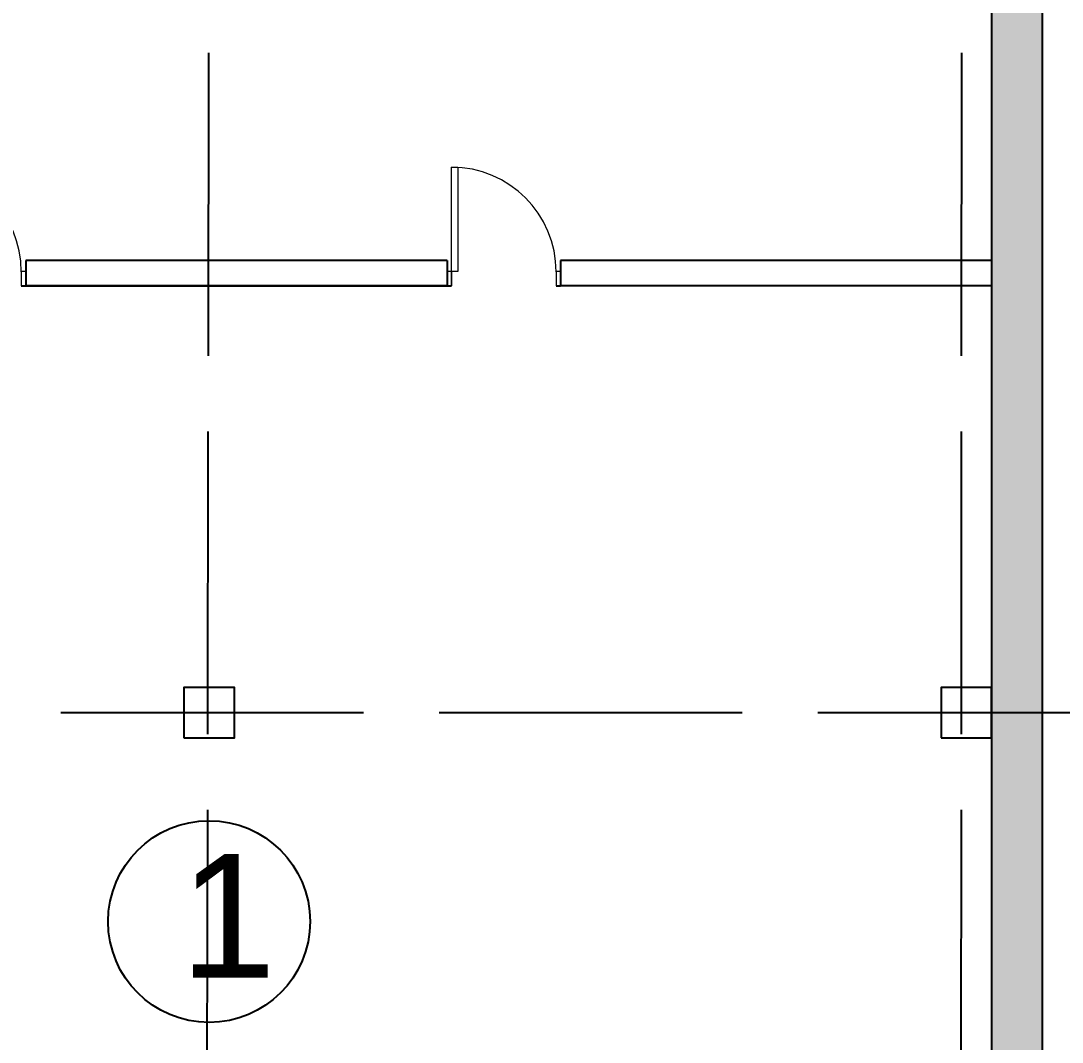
# Model space of a CAD drawing. Header units: millimetres. Extents: x -1544140 to 7445918, y -1294905 to 2019878.
# Drawn here: x 691253 to 699504, y 179525 to 187622 of the extents above; entities that cross this region are included whole.
import ezdxf

# ---------------------------------------------------------------- set-up
doc = ezdxf.new("R2010")
doc.units = ezdxf.units.MM
doc.header["$MEASUREMENT"] = 0
doc.linetypes.add('ACAD_ISO02W100', pattern=[15, 12, -3])
doc.layers.add('JA_Building Outline', color=7, linetype='Continuous', lineweight=5)
doc.layers.add('Plan 2', color=7, linetype='Continuous')
doc.styles.get("Standard").update_dxf_attribs({"font": 'arial.ttf'})

msp = doc.modelspace()

# ---------------------------------------------------------------- hatches: boundary and pattern name
at = {"true_color": 0x636466}
h = msp.add_hatch(color=251, dxfattribs=at)
h.dxf.hatch_style = 1
h.paths.add_polyline_path([(647544.4, 239137.8), (647144.4, 239137.8), (647144.4, 227137.8), (647544.4, 227137.8)])
h.paths.add_polyline_path([(647544.4, 227137.8), (647144.4, 227137.8), (647144.4, 205537.8), (647744.4, 205537.8), (647744.4, 205937.8), (647544.4, 205937.8)])
h.paths.add_polyline_path([(647544.4, 251137.8), (647144.4, 251137.8), (647144.4, 239137.8), (647544.4, 239137.8)])
h.paths.add_polyline_path([(647544.4, 263137.8), (647144.4, 263137.8), (647144.4, 251137.8), (647544.4, 251137.8)])
h.paths.add_polyline_path([(669344.4, 263737.8), (647144.4, 263737.8), (647144.4, 263137.8), (647544.4, 263137.8), (647544.4, 263337.8), (668944.4, 263337.8), (668944.4, 263137.8), (669344.4, 263137.8)])
h.paths.add_polyline_path([(669344.4, 263137.8), (668944.4, 263137.8), (668944.4, 251137.8), (669344.4, 251137.8)])
h.paths.add_polyline_path([(669344.4, 251137.8), (668944.4, 251137.8), (668944.4, 227337.8), (674744.4, 227337.8), (674744.4, 227737.8), (669344.4, 227737.8)])
h.paths.add_polyline_path([(680744.4, 227737.8), (674744.4, 227737.8), (674744.4, 227337.8), (680744.4, 227337.8)])
h.paths.add_polyline_path([(686744.4, 227737.8), (680744.4, 227737.8), (680744.4, 227337.8), (686744.4, 227337.8)])
h.paths.add_polyline_path([(692744.4, 227737.8), (686744.4, 227737.8), (686744.4, 227337.8), (692744.4, 227337.8)])
h.paths.add_polyline_path([(716744.4, 205937.8), (710744.4, 205937.8), (710744.4, 205537.8), (716744.4, 205537.8)])
h.paths.add_polyline_path([(710744.4, 205937.8), (647544.4, 205937.8), (647544.4, 206137.8), (647144.4, 206137.8), (647144.4, 205537.8), (710744.4, 205537.8)])
h.paths.add_polyline_path([(647744.4, 205937.8), (647544.4, 205937.8), (647544.4, 206137.8), (647144.4, 206137.8), (647144.4, 205537.8), (647744.4, 205537.8)], flags=16)
h.paths.add_polyline_path([(668544.4, 194137.8), (668144.4, 194137.8), (668144.4, 188137.8), (668544.4, 188137.8)], flags=17)
h.paths.add_polyline_path([(674744.4, 194737.8), (668744.4, 194737.8), (668744.4, 194337.8), (674744.4, 194337.8)], flags=17)
h.paths.add_polyline_path([(668744.4, 194737.8), (668144.4, 194737.8), (668144.4, 194137.8), (668544.4, 194137.8), (668544.4, 194337.8), (668744.4, 194337.8)], flags=16)
h.paths.add_polyline_path([(680744.4, 194737.8), (674744.4, 194737.8), (674744.4, 194337.8), (680744.4, 194337.8)])
h.paths.add_polyline_path([(686744.4, 194737.8), (680744.4, 194737.8), (680744.4, 194337.8), (686744.4, 194337.8)])
h.paths.add_polyline_path([(692744.4, 194737.8), (686744.4, 194737.8), (686744.4, 194337.8), (692744.4, 194337.8)])
h.paths.add_polyline_path([(698744.4, 194737.8), (692744.4, 194737.8), (692744.4, 194337.8), (698744.4, 194337.8)])
h.paths.add_polyline_path([(699344.4, 194137.8), (698944.4, 194137.8), (698944.4, 188137.8), (699344.4, 188137.8)])
h.paths.add_polyline_path([(699344.4, 194737.8), (698744.4, 194737.8), (698744.4, 194337.8), (698944.4, 194337.8), (698944.4, 194137.8), (699344.4, 194137.8)])
h.paths.add_polyline_path([(699344.4, 188137.8), (698944.4, 188137.8), (698944.4, 182137.8), (699344.4, 182137.8)])
h.paths.add_polyline_path([(699344.4, 182137.8), (698944.4, 182137.8), (698944.4, 172937.8), (698744.4, 172937.8), (698744.4, 172537.8), (699344.4, 172537.8)])
h.paths.add_polyline_path([(698744.4, 172937.8), (692744.4, 172937.8), (692744.4, 172537.8), (698744.4, 172537.8)])
h.paths.add_polyline_path([(692744.4, 172937.8), (686744.4, 172937.8), (686744.4, 172537.8), (692744.4, 172537.8)])
h.paths.add_polyline_path([(686744.4, 172937.8), (686544.4, 172937.8), (686544.4, 173137.8), (686144.4, 173137.8), (686144.4, 172537.8), (686744.4, 172537.8)])
h.paths.add_polyline_path([(686544.4, 179137.8), (686144.4, 179137.8), (686144.4, 173137.8), (686544.4, 173137.8)])
h.paths.add_polyline_path([(686544.4, 181937.8), (680744.4, 181937.8), (680744.4, 181537.8), (686144.4, 181537.8), (686144.4, 179137.8), (686544.4, 179137.8)])
h.paths.add_polyline_path([(680744.4, 181937.8), (674744.4, 181937.8), (674744.4, 181537.8), (680744.4, 181537.8)])
h.paths.add_polyline_path([(674744.4, 181937.8), (668544.4, 181937.8), (668544.4, 182137.8), (668144.4, 182137.8), (668144.4, 181537.8), (674744.4, 181537.8)])
h.paths.add_polyline_path([(668544.4, 194337.8), (674744.4, 194337.8), (674744.4, 194737.8), (668144.4, 194737.8), (668144.4, 182137.8), (668544.4, 182137.8)])
h.paths.add_polyline_path([(717344.4, 205937.8), (716744.4, 205937.8), (716744.4, 205537.8), (717344.4, 205537.8)])
h.paths.add_polyline_path([(716744.4, 227337.8), (716744.4, 227737.8), (692744.4, 227737.8), (692744.4, 227337.8)])

# ---------------------------------------------------------------- linework, layer by layer
at = {"color": 9, "linetype": 'ACAD_ISO02W100', "ltscale": 200, "true_color": 0xc4c4c5}
for p, q in [((698692.8, 154967.2), (698744.4, 263137.8)), ((692689.5, 154967.2), (692744.4, 188137.8)), ((631568.4, 182137.8), (753969, 182137.8))]:
    msp.add_line(p, q, dxfattribs=at)
at = {"color": 18, "true_color": 0x000000}
for p, q in [((694629.5, 185721.7), (691291.3, 185721.7)), ((694629.5, 185721.7), (691291.3, 185721.7)), ((691291.3, 185721.7), (691291.3, 185521.7)), ((694629.5, 185721.7), (694629.5, 185521.7)), ((695529.5, 185721.7), (695529.5, 185521.7)), ((691255.6, 185521.7), (691291.3, 185521.7)), ((694629.5, 185521.7), (691291.3, 185521.7)), ((694629.5, 185521.7), (691291.3, 185521.7)), ((694629.5, 185521.7), (694665.5, 185521.7)), ((695493.8, 185521.7), (695529.5, 185521.7))]:
    msp.add_line(p, q, dxfattribs=at)
for p, q in [((698944.4, 185721.7), (695529.5, 185721.7)), ((698944.4, 185721.7), (695529.5, 185721.7)), ((698944.4, 185521.7), (695529.5, 185521.7)), ((698944.4, 185521.7), (695529.5, 185521.7))]:
    msp.add_line(p, q)
for points in [[(668144.4, 194737.8), (699344.4, 194737.8), (699344.4, 172537.8), (686144.4, 172537.8), (686144.4, 181537.8), (668144.4, 181537.8)], [(692544.4, 181937.8), (692944.4, 181937.8), (692944.4, 182337.8), (692544.4, 182337.8)], [(698544.4, 181937.8), (698944.4, 181937.8), (698944.4, 182337.8), (698544.4, 182337.8)]]:
    msp.add_lwpolyline(points, close=True)
msp.add_lwpolyline([(668544.4, 194337.8), (698944.4, 194337.8), (698944.4, 172937.8), (686544.4, 172937.8), (686544.4, 181937.8), (668544.4, 181937.8), (668544.4, 194337.8)])
msp.add_lwpolyline([(691291.3, 185521.7), (694629.5, 185521.7)], dxfattribs=at)
at = {"layer": 'JA_Building Outline', "color": 18, "lineweight": 5, "true_color": 0x000000}
for p, q in [((691255.6, 185634.3), (691255.6, 185521.7)), ((694665.5, 185634.3), (694665.5, 185521.7)), ((695493.8, 185634.3), (695493.8, 185521.7))]:
    msp.add_line(p, q, dxfattribs=at)
at = {"layer": 'JA_Building Outline', "color": 18, "lineweight": 0, "true_color": 0x000000}
for p, q in [((691291.6, 185634.3), (691255.6, 185634.3)), ((691255.6, 185634.3), (691255.6, 185521.7)), ((691291.6, 185521.7), (691291.6, 185634.3)), ((694665.5, 185634.3), (694629.5, 185634.3)), ((694629.5, 185634.3), (694629.5, 185521.7)), ((694665.5, 185521.7), (694665.5, 185634.3)), ((695529.8, 185634.3), (695493.8, 185634.3)), ((695493.8, 185634.3), (695493.8, 185521.7)), ((695529.8, 185521.7), (695529.8, 185634.3)), ((691255.6, 185521.7), (691291.6, 185521.7)), ((694629.5, 185521.7), (694665.5, 185521.7)), ((695493.8, 185521.7), (695529.8, 185521.7))]:
    msp.add_line(p, q, dxfattribs=at)
at = {"layer": 'JA_Building Outline', "color": 18, "lineweight": 5, "true_color": 0x000000}
msp.add_lwpolyline([(694665.5, 185634.3), (694665.5, 186462.6), (694714.7, 186462.6), (694714.7, 185634.3)], close=True, dxfattribs=at)
for centre in [(690426.7, 185632.2), (694664.8, 185632.2)]:
    msp.add_arc(centre, 829.5, 0, 90, dxfattribs=at)
at = {"layer": 'Plan 2'}
msp.add_circle((692744.4, 180481), 800, dxfattribs=at)

# ---------------------------------------------------------------- texts
at = {"layer": 'Plan 2', "insert": (692512.5, 181017.4), "char_height": 981.6, "attachment_point": 1}
msp.add_mtext_dynamic_manual_height_columns('1', width=981.649, gutter_width=3.27, heights=[0], dxfattribs=at)

doc.saveas('drawing.dxf')
